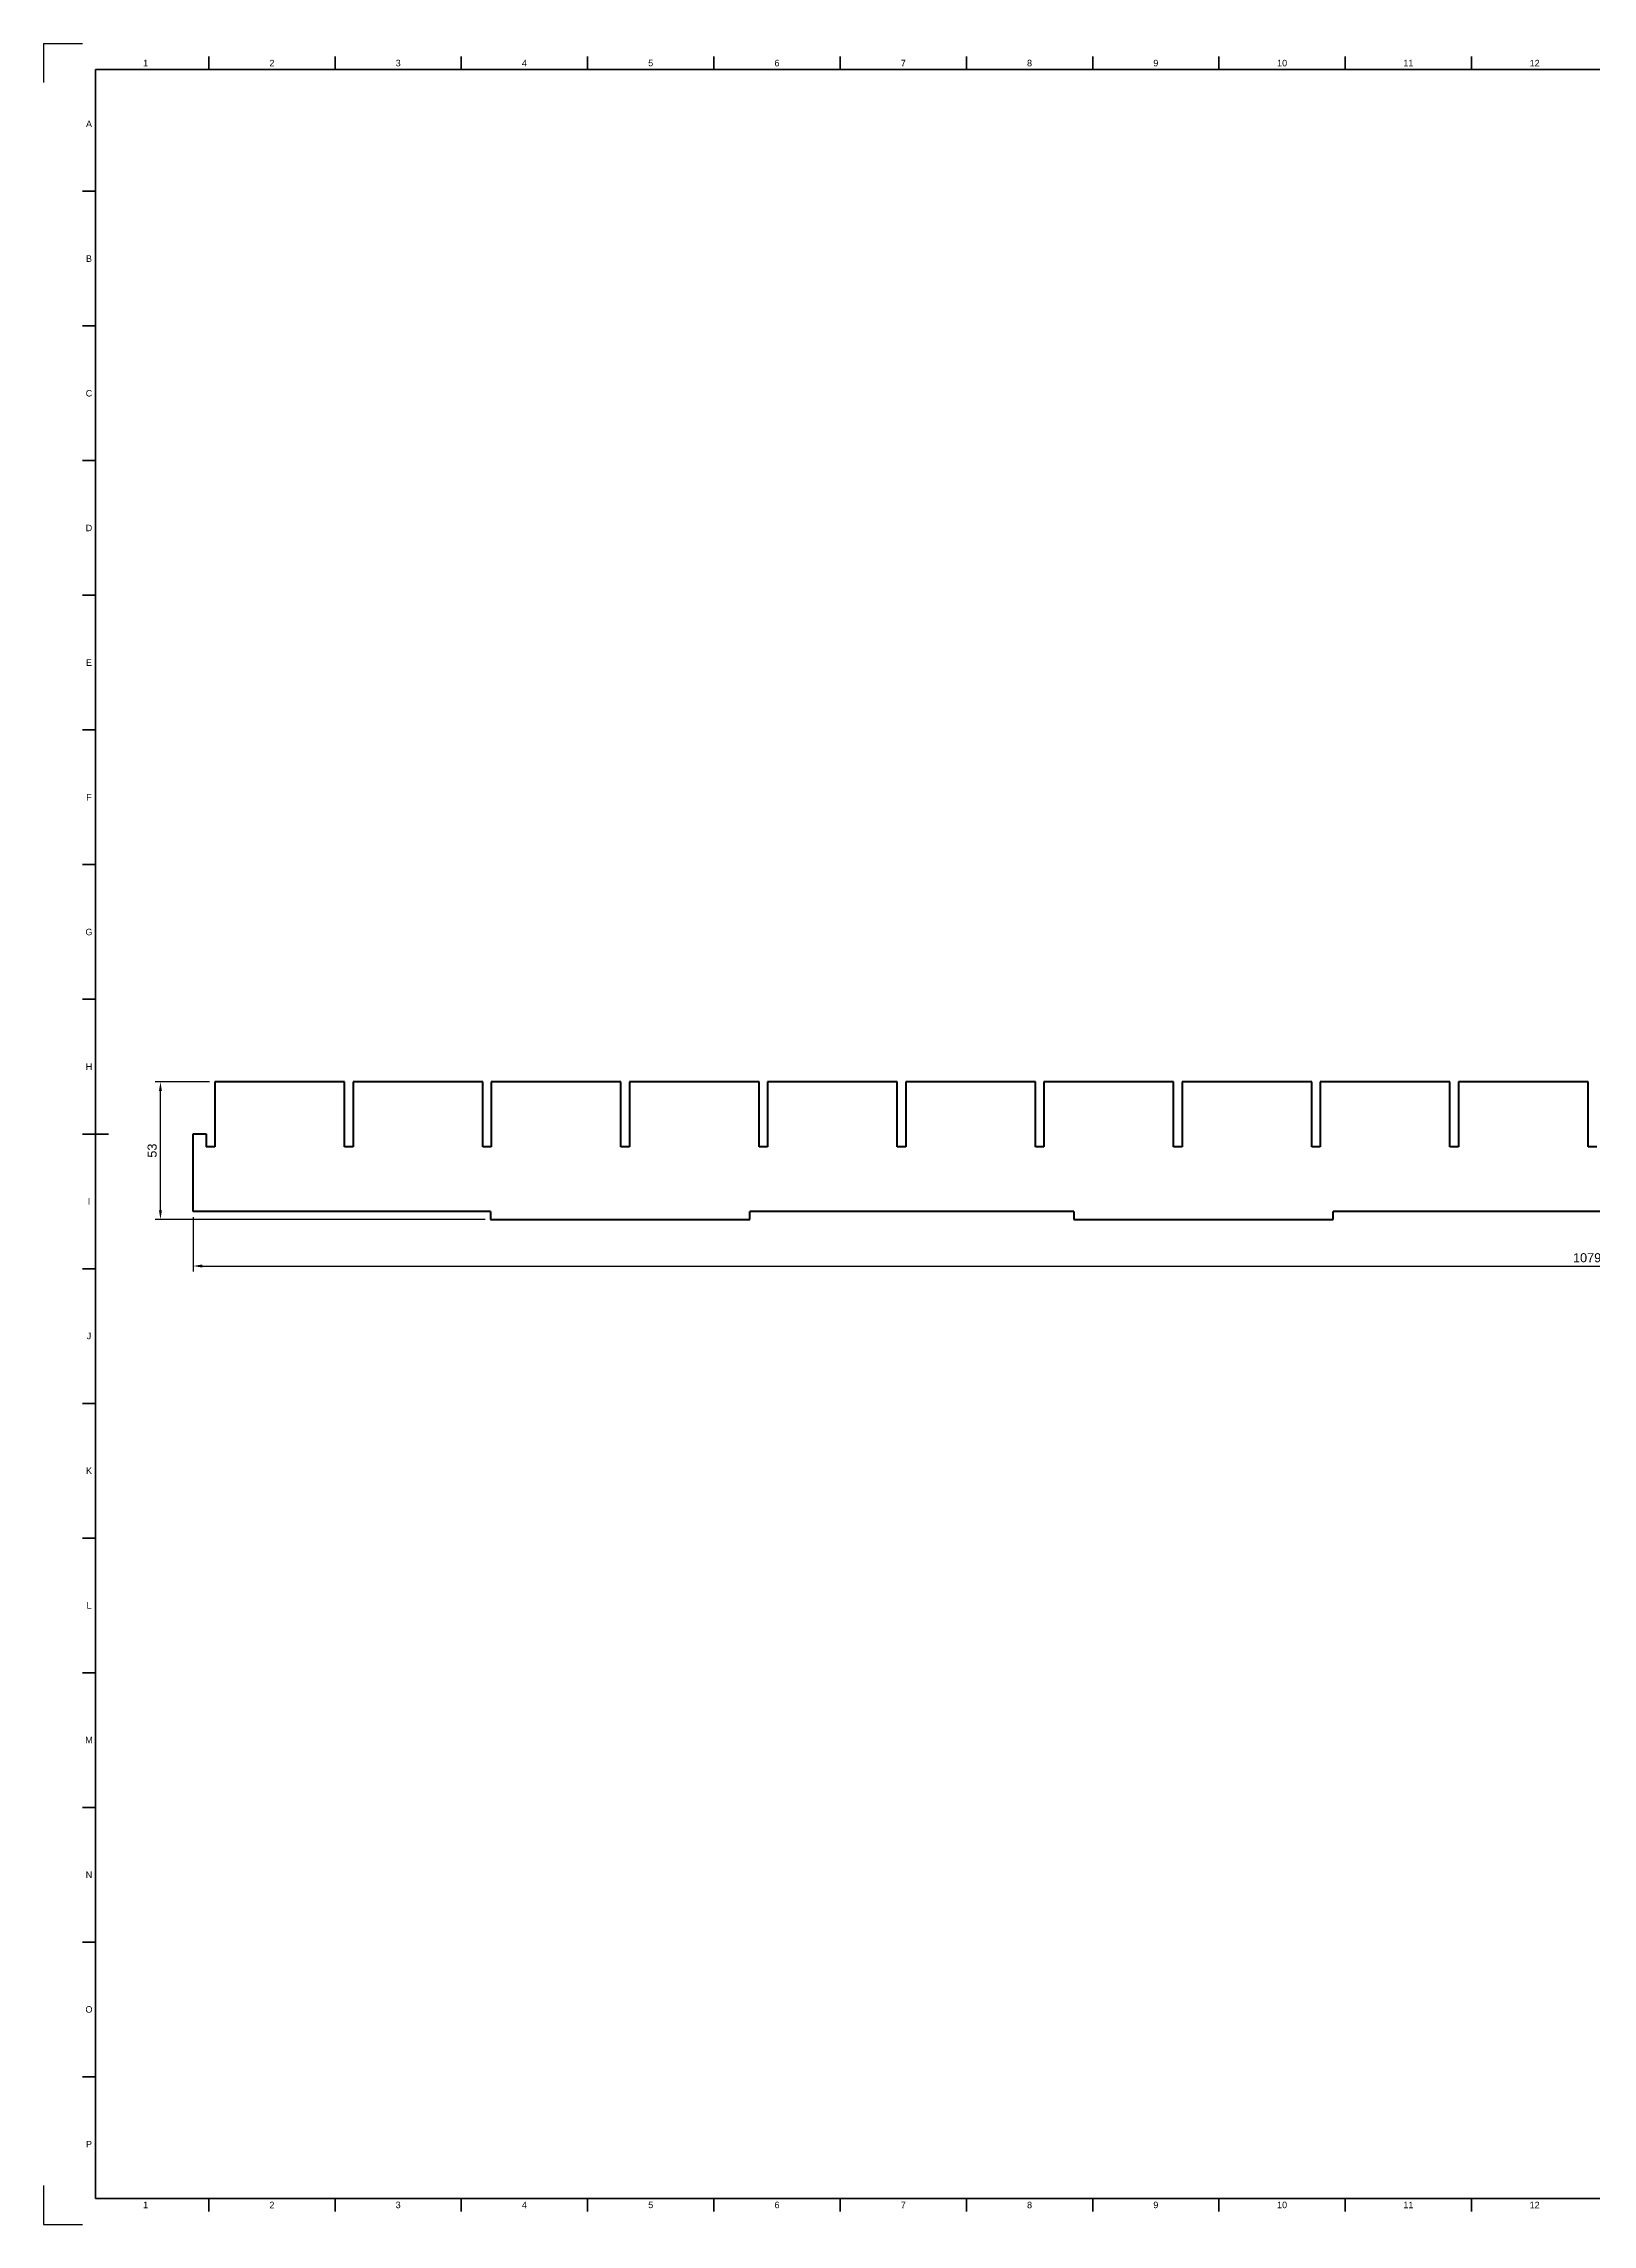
# Model space of a CAD drawing. Header units: millimetres. Extents: x 0 to 1189, y 0 to 841.
# Drawn here: x 0 to 597, y 0 to 841 of the extents above; entities that cross this region are included whole.
import ezdxf
from ezdxf.enums import TextEntityAlignment as Align

# ---------------------------------------------------------------- set-up
doc = ezdxf.new("R2010")
doc.units = ezdxf.units.MM
doc.header["$LTSCALE"] = 0.75
for name, color, linetype, lineweight in [('BORDER', 7, 'Continuous', 35), ('FD_Dimensions', 7, 'Continuous', 35), ('Visible', 7, 'Continuous', 70)]:
    doc.layers.add(name, color=color, linetype=linetype, lineweight=lineweight)
doc.styles.add('FusionTitle', font='arial.ttf')
doc.styles.get("Standard").update_dxf_attribs({"font": 'arial.ttf'})
doc.dimstyles.new('Dim-ISO-25', dxfattribs={"dimtxt": 3.5, "dimasz": 3.5, "dimexe": 2.1, "dimexo": 2.1, "dimgap": 1.4, "dimtad": 1, "dimzin": 12, "dimdsep": 46, "dimtxsty": 'Standard', "dimcen": 0, "dimazin": 3, "dimtp": 0.1, "dimtm": 0.1, "dimtfac": 0.714286, "dimtmove": 0, "dimatfit": 3, "dimfxl": 1, "dimtzin": 12, "dimarcsym": 0})

# ---------------------------------------------------------------- blocks, each defined once
blk = doc.blocks.new('ISO_A0_SHEET')
at = {"layer": 'BORDER'}
for p, q in [((63.708337, 836), (63.708337, 831)), ((112.41667, 836), (112.41667, 831)), ((161.125003, 836), (161.125003, 831)), ((209.833336, 836), (209.833336, 831)), ((258.541669, 836), (258.541669, 831)), ((307.250002, 836), (307.250002, 831)), ((355.958335, 836), (355.958335, 831)), ((404.666668, 836), (404.666668, 831)), ((453.375001, 836), (453.375001, 831)), ((502.083334, 836), (502.083334, 831)), ((550.791667, 836), (550.791667, 831)), ((20, 831), (1179, 831)), ((20, 831), (20, 10)), ((15, 784.0625), (20, 784.0625)), ((15, 732.125), (20, 732.125)), ((15, 680.1875), (20, 680.1875)), ((15, 628.25), (20, 628.25)), ((15, 576.3125), (20, 576.3125)), ((15, 524.375), (20, 524.375)), ((15, 472.4375), (20, 472.4375)), ((15, 420.5), (25, 420.5)), ((15, 368.5625), (20, 368.5625)), ((15, 316.625), (20, 316.625)), ((15, 264.6875), (20, 264.6875)), ((15, 212.75), (20, 212.75)), ((15, 160.8125), (20, 160.8125)), ((15, 108.875), (20, 108.875)), ((15, 56.9375), (20, 56.9375)), ((20, 10), (1179, 10)), ((63.708337, 10), (63.708337, 5)), ((112.41667, 10), (112.41667, 5)), ((161.125003, 10), (161.125003, 5)), ((209.833336, 10), (209.833336, 5)), ((258.541669, 10), (258.541669, 5)), ((307.250002, 10), (307.250002, 5)), ((355.958335, 10), (355.958335, 5)), ((404.666668, 10), (404.666668, 5)), ((453.375001, 10), (453.375001, 5)), ((502.083334, 10), (502.083334, 5)), ((550.791667, 10), (550.791667, 5))]:
    blk.add_line(p, q, dxfattribs=at)
at = {"layer": 'Defpoints'}
for p, q in [((0, 841), (15, 841)), ((0, 841), (0, 826)), ((0, 15), (0, 0)), ((0, 0), (15, 0))]:
    blk.add_line(p, q, dxfattribs=at)
at = {"layer": 'BORDER', "style": 'FusionTitle'}
for s, p in [('1', (39.35417, 833.5)), ('2', (88.062503, 833.5)), ('3', (136.770836, 833.5)), ('4', (185.479169, 833.5)), ('5', (234.187502, 833.5)), ('6', (282.895835, 833.5)), ('7', (331.604168, 833.5)), ('8', (380.312501, 833.5)), ('9', (429.020835, 833.5)), ('10', (477.729168, 833.5)), ('11', (526.4375, 833.5)), ('12', (575.145833, 833.5)), ('A', (17.5, 810.03125)), ('B', (17.5, 758.09375)), ('C', (17.5, 706.15625)), ('D', (17.5, 654.21875)), ('E', (17.5, 602.28125)), ('F', (17.5, 550.34375)), ('G', (17.5, 498.40625)), ('H', (17.5, 446.46875)), ('I', (17.5, 394.53125)), ('J', (17.5, 342.59375)), ('K', (17.5, 290.65625)), ('L', (17.5, 238.71875)), ('M', (17.5, 186.78125)), ('N', (17.5, 134.84375)), ('O', (17.5, 82.90625)), ('P', (17.5, 30.96875)), ('1', (39.35417, 7.5)), ('2', (88.062503, 7.5)), ('3', (136.770836, 7.5)), ('4', (185.479169, 7.5)), ('5', (234.187502, 7.5)), ('6', (282.895835, 7.5)), ('7', (331.604168, 7.5)), ('8', (380.312501, 7.5)), ('9', (429.020835, 7.5)), ('10', (477.729168, 7.5)), ('11', (526.4375, 7.5)), ('12', (575.145833, 7.5))]:
    blk.add_text(s, height=2.5, dxfattribs=at).set_placement(p, align=Align.MIDDLE)
blk = doc.blocks.new('*D6')
at = {"layer": 'Defpoints', "color": 0, "transparency": 16777216}
for p in [(57.669897, 390.579901), (1137.169897, 390.579901), (1137.169897, 369.579901)]:
    blk.add_point(p, dxfattribs=at)
at = {"layer": 'FD_Dimensions', "color": 0, "lineweight": -2, "transparency": 16777216}
for p, q in [((57.669897, 388.479901), (57.669897, 367.479901)), ((1137.169897, 388.479901), (1137.169897, 367.479901)), ((61.169897, 369.579901), (1133.669897, 369.579901))]:
    blk.add_line(p, q, dxfattribs=at)
at = {"layer": 'FD_Dimensions', "color": 0, "transparency": 16777216}
for points in [[(61.169897, 370.163234), (61.169897, 368.996567), (57.669897, 369.579901)], [(1133.669897, 370.163234), (1133.669897, 368.996567), (1137.169897, 369.579901)]]:
    blk.add_solid(points, dxfattribs=at)
at = {"layer": 'FD_Dimensions', "color": 0, "transparency": 16777216, "insert": (597.419897, 372.766906), "char_height": 3.5, "attachment_point": 5}
blk.add_mtext('1079.5', dxfattribs=at)
blk = doc.blocks.new('*D7')
at = {"layer": 'Defpoints', "color": 0, "transparency": 16777216}
for p in [(45.069897, 440.579901), (66.069897, 440.579901), (172.419897, 387.579901)]:
    blk.add_point(p, dxfattribs=at)
at = {"layer": 'FD_Dimensions', "color": 0, "lineweight": -2, "transparency": 16777216}
for p, q in [((63.969897, 440.579901), (42.969897, 440.579901)), ((45.069897, 391.079901), (45.069897, 437.079901)), ((170.319897, 387.579901), (42.969897, 387.579901))]:
    blk.add_line(p, q, dxfattribs=at)
at = {"layer": 'FD_Dimensions', "color": 0, "transparency": 16777216}
for points in [[(44.486564, 437.079901), (45.653231, 437.079901), (45.069897, 440.579901)], [(44.486564, 391.079901), (45.653231, 391.079901), (45.069897, 387.579901)]]:
    blk.add_solid(points, dxfattribs=at)
at = {"layer": 'FD_Dimensions', "color": 0, "transparency": 16777216, "insert": (41.881698, 414.079901), "char_height": 3.5, "attachment_point": 5, "rotation": 90}
blk.add_mtext('53', dxfattribs=at)

msp = doc.modelspace()

# ---------------------------------------------------------------- linework, layer by layer
at = {"layer": 'Visible', "extrusion": (-1, -2e-16, 0)}
for p, q in [((116.069897, 440.579901), (66.069897, 440.579901)), ((66.069897, 440.579901), (66.069897, 415.579901)), ((116.069897, 415.579901), (116.069897, 440.579901)), ((169.369897, 440.579901), (119.369897, 440.579901)), ((119.369897, 440.579901), (119.369897, 415.579901)), ((169.369897, 415.579901), (169.369897, 440.579901)), ((222.669897, 440.579901), (172.669897, 440.579901)), ((172.669897, 440.579901), (172.669897, 415.579901)), ((222.669897, 415.579901), (222.669897, 440.579901)), ((275.969897, 440.579901), (225.969897, 440.579901)), ((225.969897, 440.579901), (225.969897, 415.579901)), ((275.969897, 415.579901), (275.969897, 440.579901)), ((329.269897, 440.579901), (279.269897, 440.579901)), ((279.269897, 440.579901), (279.269897, 415.579901)), ((329.269897, 415.579901), (329.269897, 440.579901)), ((382.569897, 440.579901), (332.569897, 440.579901)), ((332.569897, 440.579901), (332.569897, 415.579901)), ((382.569897, 415.579901), (382.569897, 440.579901)), ((435.869897, 440.579901), (385.869897, 440.579901)), ((385.869897, 440.579901), (385.869897, 415.579901)), ((435.869897, 415.579901), (435.869897, 440.579901)), ((489.169897, 440.579901), (439.169897, 440.579901)), ((439.169897, 440.579901), (439.169897, 415.579901)), ((489.169897, 415.579901), (489.169897, 440.579901)), ((542.469897, 440.579901), (492.469897, 440.579901)), ((492.469897, 440.579901), (492.469897, 415.579901)), ((542.469897, 415.579901), (542.469897, 440.579901)), ((595.769897, 440.579901), (545.769897, 440.579901)), ((545.769897, 440.579901), (545.769897, 415.579901)), ((595.769897, 415.579901), (595.769897, 440.579901)), ((57.669897, 420.579901), (62.669897, 420.579901)), ((57.669897, 390.579901), (57.669897, 420.579901)), ((62.669897, 420.579901), (62.669897, 415.579901)), ((66.069897, 415.579901), (62.669897, 415.579901)), ((119.369897, 415.579901), (116.069897, 415.579901)), ((172.669897, 415.579901), (169.369897, 415.579901)), ((225.969897, 415.579901), (222.669897, 415.579901)), ((279.269897, 415.579901), (275.969897, 415.579901)), ((332.569897, 415.579901), (329.269897, 415.579901)), ((385.869897, 415.579901), (382.569897, 415.579901)), ((439.169897, 415.579901), (435.869897, 415.579901)), ((492.469897, 415.579901), (489.169897, 415.579901)), ((545.769897, 415.579901), (542.469897, 415.579901)), ((599.069897, 415.579901), (595.769897, 415.579901)), ((172.419897, 390.579901), (57.669897, 390.579901)), ((172.419897, 390.579901), (172.419897, 387.579901)), ((172.419897, 387.579901), (272.419897, 387.579901)), ((397.419897, 390.579901), (272.419897, 390.579901)), ((272.419897, 387.579901), (272.419897, 390.579901)), ((397.419897, 390.579901), (397.419897, 387.579901)), ((397.419897, 387.579901), (497.419897, 387.579901)), ((497.419897, 387.579901), (497.419897, 390.579901)), ((697.419897, 390.579901), (497.419897, 390.579901))]:
    msp.add_line(p, q, dxfattribs=at)

# ---------------------------------------------------------------- block references
at = {"layer": 'BORDER'}
msp.add_blockref('ISO_A0_SHEET', (0, 0), dxfattribs=at)

# ---------------------------------------------------------------- dimensions: what is measured, and where the dimension line sits
at = {"layer": 'FD_Dimensions'}
for base, p1, p2, angle, picture, middle in [((45.069897, 440.579901), (172.419897, 387.579901), (66.069897, 440.579901), 90, '*D7', (41.881698, 414.079901)), ((1137.169897, 369.579901), (57.669897, 390.579901), (1137.169897, 390.579901), 180, '*D6', (597.419897, 372.766906))]:
    dim = msp.add_linear_dim(base=base, p1=p1, p2=p2, angle=angle, dimstyle='Dim-ISO-25', override={"dimlfac": 1, "dimclrd": 0, "dimclre": 0}, dxfattribs=at)
    dim.commit()
    dim.dimension.update_dxf_attribs({"geometry": picture, "text_midpoint": middle})

doc.saveas('drawing.dxf')
